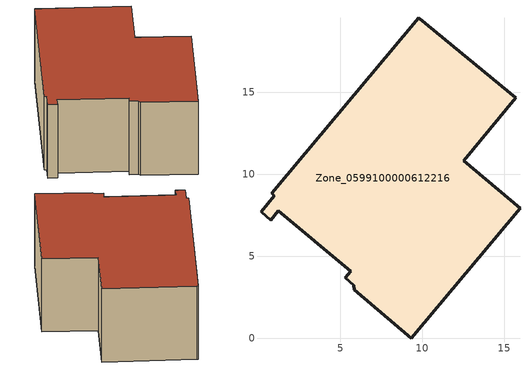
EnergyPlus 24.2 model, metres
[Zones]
Zone_0599100000612216
 floor ground (C_G): 5.29,3.69 5.64,4.1 1.23,7.78 0.77,7.21 0.17,7.7 0.97,8.68 0.83,8.83 9.78,19.55 9.85,19.49 15.71,14.66 12.52,10.84 15.95,7.92 9.33,0 5.84,2.97 5.82,3.23 z0
 wall outside (C_F): 15.95,7.92 12.52,10.84 15.71,14.66 9.85,19.49 9.78,19.55 0.83,8.83 0.97,8.68 0.17,7.7 0.77,7.21 1.23,7.78 5.64,4.1 5.29,3.69 5.82,3.23 5.84,2.97 9.33,0 15.95,7.92 z0:6.72
 roof outside (C_R): 5.64,4.1 5.29,3.69 5.82,3.23 5.84,2.97 9.33,0 15.95,7.92 12.52,10.84 15.71,14.66 9.85,19.49 9.78,19.55 0.83,8.83 0.97,8.68 0.17,7.7 0.77,7.21 1.23,7.78 z6.72
[BUILDING]
Pand.0599100000612216: North Axis=0; Terrain=City; Loads Convergence Tolerance Value=0.04; Temperature Convergence Tolerance Value=0.4; Solar Distribution=FullExterior; Maximum Number of Warmup Days=25; Minimum Number of Warmup Days=1
[Site:Location]
Rotterdam.The.Hague.AP_ZH_NLD Design_Conditions: Latitude=51.96; Longitude=4.45; Time Zone=1; Elevation=-4.5
[SITE:GROUNDTEMPERATURE:BUILDINGSURFACE]
18, 18, 18, 18, 18, 18, 18, 18, 18, 18, 18, 18
[MATERIAL] Thermal Absorptance=0.9; Solar Absorptance=0.7; Visible Absorptance=0.7
Name | Roughness | Thickness | Conductivity | Density | Specific Heat
G.TC.1946 | MediumSmooth | 0.15 | 1 | 540 | 1210
F.TC.1946 | Rough | 0.3 | 0.857143 | 1920 | 840
R.TC.1946 | MediumRough | 0.2 | 0.909091 | 1500 | 1000
[CONSTRUCTION]
C_G: G.TC.1946
C_F: F.TC.1946
C_R: R.TC.1946
[ZONE]
Zone_0599100000612216: Type=1; Multiplier=1; Ceiling Height=Autocalculate; Volume=Autocalculate; Floor Area=autocalculate; Part of Total Floor Area=Yes
[ZONEINFILTRATION:DESIGNFLOWRATE]
Infil_Zone_0599100000612216: Zone or ZoneList or Space or SpaceList=Zone_0599100000612216; Schedule=AlwaysOn; Design Flow Rate Calculation Method=Flow/Area; Flow Rate per Floor Area=0.003; Constant Term Coefficient=1; Temperature Term Coefficient=0; Velocity Term Coefficient=0; Velocity Squared Term Coefficient=0
[HVACTEMPLATE:ZONE:IDEALLOADSAIRSYSTEM]
Zone_0599100000612216: Maximum Heating Supply Air Temperature=50; Minimum Cooling Supply Air Temperature=13; Maximum Heating Supply Air Humidity Ratio=0.0156; Minimum Cooling Supply Air Humidity Ratio=0.0077; Heating Limit=NoLimit; Cooling Limit=NoLimit; Dehumidification Control Type=ConstantSensibleHeatRatio; Cooling Sensible Heat Ratio=0.7; Dehumidification Setpoint=60; Humidification Control Type=None; Humidification Setpoint=30; Outdoor Air Method=None; Outdoor Air Flow Rate per Person=0.00944; Outdoor Air Flow Rate per Zone Floor Area=0; Outdoor Air Flow Rate per Zone=0; Demand Controlled Ventilation Type=None; Outdoor Air Economizer Type=NoEconomizer; Heat Recovery Type=None; Sensible Heat Recovery Effectiveness=0.7; Latent Heat Recovery Effectiveness=0.65
[ZONECONTROL:THERMOSTAT]
ThermostatControl_Zone_0599100000612216: Zone or ZoneList=Zone_0599100000612216; Control Type Schedule=DualSetpointControlType; Control 1=Thermostat_Zone_0599100000612216; Temperature Difference Between Cutout And Setpoint=0
[THERMOSTATSETPOINT:DUALSETPOINT]
Thermostat_Zone_0599100000612216: Heating Setpoint Temperature Schedule=HeatingSetpoint_Zone_0599100000612216; Cooling Setpoint Temperature Schedule=CoolingSetpoint_Zone_0599100000612216
[SCHEDULE:COMPACT]
HeatingSetpoint_Zone_0599100000612216: Through: 12/31, For: AllDays, Until: 24:00, 21
CoolingSetpoint_Zone_0599100000612216: Through: 12/31, For: AllDays, Until: 24:00, 24
DualSetpointControlType: Through: 12/31, For: AllDays, Until: 24:00, 4
AlwaysOn: Through: 12/31, For: AllDays, Until: 24:00, 1
